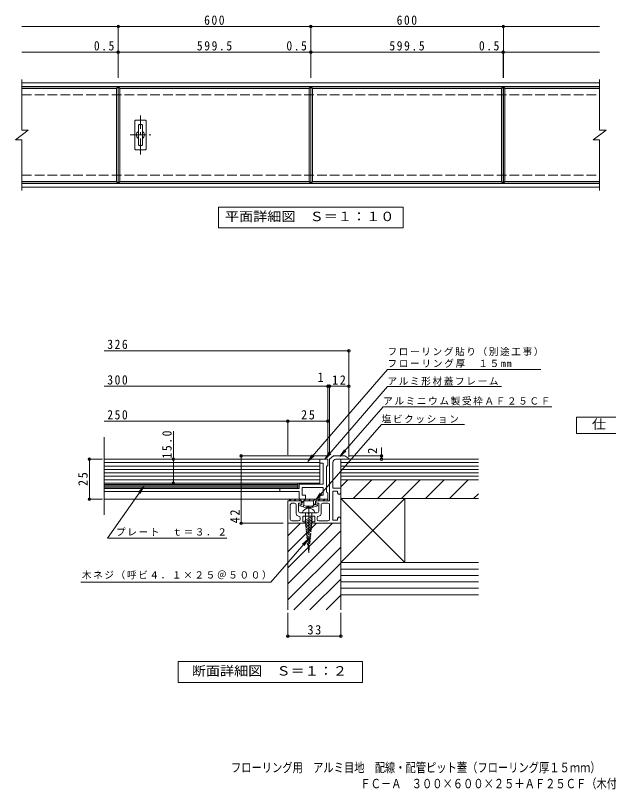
# Model space of a CAD drawing. Units: millimetres, scale not verified, with parts at other scales. Extents: x -1520 to 1548, y -1373 to 1156.
# Drawn here: x -1520 to 328, y -1373 to 1040 of the extents above; entities that cross this region are included whole.
import ezdxf
from ezdxf.enums import TextEntityAlignment as Align

# ---------------------------------------------------------------- set-up
doc = ezdxf.new("R2010")
doc.units = ezdxf.units.MM
doc.header["$LTSCALE"] = 10
doc.header["$PDMODE"] = 32
doc.header["$PDSIZE"] = 8
for name, pattern in [('CHAIN1', [8, 5, -1, 1, -1]), ('CHAIN2', [12, 9, -1, 1, -1]), ('DASHED3', [4, 3, -1])]:
    doc.linetypes.add(name, pattern=pattern)
for name, color, linetype, lineweight in [('C-1', 2, 'Continuous', 9), ('C-2', 3, 'Continuous', 9), ('C-4', 7, 'Continuous', 9), ('C-5', 7, 'Continuous', 9), ('C-A', 3, 'Continuous', 9), ('D-1', 2, 'Continuous', 9), ('D-2', 3, 'Continuous', 9), ('D-4', 7, 'Continuous', 9), ('D-5', 7, 'Continuous', 9), ('D-6', 6, 'Continuous', 9), ('D-9', 3, 'Continuous', 9), ('D-A', 2, 'Continuous', 9)]:
    doc.layers.add(name, color=color, linetype=linetype, lineweight=lineweight)
doc.layers.add('F-5_F-5ﾚｲﾔ', color=2, linetype='Continuous')
doc.styles.add('ＭＳ ゴシック', font='')
doc.styles.get('ＭＳ ゴシック').set_extended_font_data('MS Gothic')

msp = doc.modelspace()

# ---------------------------------------------------------------- linework, layer by layer
at = {"layer": 'C-1'}
for p, q in [((-1500.5, 830.42), (300, 830.42)), ((-1500.5, 818.42), (300, 818.42)), ((-1500.5, 516.42), (300, 516.42)), ((-1500.5, 504.42), (300, 504.42))]:
    msp.add_line(p, q, dxfattribs=at)
at = {"layer": 'C-1', "linetype": 'DASHED3'}
for p, q in [((-1500.5, 792.42), (300, 792.42)), ((-1500.5, 542.42), (300, 542.42))]:
    msp.add_line(p, q, dxfattribs=at)
at = {"layer": 'C-2'}
for p, q in [((-1500.5, 840.42), (-1500.5, 682.42)), ((300, 840.42), (300, 682.42)), ((-1500.5, 817.42), (-1200.5, 817.42)), ((-1500.5, 812.42), (-1205.5, 812.42)), ((-1200.5, 817.42), (-1205.5, 812.42)), ((-1205.5, 812.42), (-1205.5, 522.42)), ((-1200.5, 817.42), (-1200.5, 517.42)), ((-1200, 817.42), (-1195, 812.42)), ((-600.5, 817.42), (-605.5, 812.42)), ((-600, 817.42), (-595, 812.42)), ((-0.5, 817.42), (-5.5, 812.42)), ((0, 517.42), (0, 817.42)), ((0, 817.42), (5, 812.42)), ((0, 817.42), (300, 817.42)), ((5, 522.42), (5, 812.42)), ((5, 812.42), (300, 812.42)), ((-1520.5, 652.42), (-1480.5, 682.42)), ((-1500.5, 682.42), (-1480.5, 682.42)), ((280, 652.42), (320, 682.42)), ((300, 682.42), (320, 682.42)), ((-1520.5, 652.42), (-1500.5, 652.42)), ((-1500.5, 652.42), (-1500.5, 494.42)), ((280, 652.42), (300, 652.42)), ((300, 652.42), (300, 494.42)), ((-1205.5, 522.42), (-1500.5, 522.42)), ((-1200.5, 517.42), (-1500.5, 517.42)), ((-1205.5, 522.42), (-1200.5, 517.42)), ((-1200, 517.42), (-1195, 522.42)), ((-600.5, 517.42), (-1200, 517.42)), ((-605.5, 522.42), (-1195, 522.42)), ((-605.5, 522.42), (-600.5, 517.42)), ((-600, 517.42), (-595, 522.42)), ((-0.5, 517.42), (-600, 517.42)), ((-5.5, 522.42), (-595, 522.42)), ((-5.5, 522.42), (-0.5, 517.42)), ((0, 517.42), (5, 522.42)), ((300, 517.42), (0, 517.42)), ((300, 522.42), (5, 522.42))]:
    msp.add_line(p, q, dxfattribs=at)
for points in [[(-1200, 517.42), (-1200, 817.42), (-600.5, 817.42), (-600.5, 517.42)], [(-1195, 522.42), (-1195, 812.42), (-605.5, 812.42), (-605.5, 522.42)], [(-600, 517.42), (-600, 817.42), (-0.5, 817.42), (-0.5, 517.42)], [(-595, 522.42), (-595, 812.42), (-5.5, 812.42), (-5.5, 522.42)]]:
    msp.add_lwpolyline(points, dxfattribs=at)
at = {"layer": 'C-4'}
for p, q in [((-1500.5, 1005.42), (300, 1005.42)), ((-1200, 845.42), (-1200, 1008.42)), ((-600, 845.42), (-600, 1008.42)), ((0, 845.42), (0, 1008.42)), ((-1500.5, 925.42), (300, 925.42)), ((-1200.5, 845.42), (-1200.5, 928.42)), ((-600.5, 845.42), (-600.5, 928.42)), ((-0.5, 845.42), (-0.5, 928.42))]:
    msp.add_line(p, q, dxfattribs=at)
for p in [(-1200, 1005.42), (-600, 1005.42), (0, 1005.42), (-1200.5, 925.42), (-1200, 925.42), (-600.5, 925.42), (-600, 925.42), (-0.5, 925.42), (0, 925.42)]:
    msp.add_point(p, dxfattribs=at)
at = {"layer": 'C-5'}
msp.add_lwpolyline([(-887.75, 377.42), (-887.75, 442.42), (-312.75, 442.42), (-312.75, 377.42)], close=True, dxfattribs=at)
at = {"layer": 'C-A', "linetype": 'CHAIN1'}
for p, q in [((-1131, 606.42), (-1131, 728.42)), ((-1163.5, 667.42), (-1098.5, 667.42))]:
    msp.add_line(p, q, dxfattribs=at)
at = {"layer": 'C-A'}
for p, q in [((-1148.5, 711.42), (-1148.5, 623.42)), ((-1146.5, 713.42), (-1115.5, 713.42)), ((-1127.1, 700.02), (-1134.9, 700.02)), ((-1113.5, 711.42), (-1113.5, 623.42)), ((-1137.1, 697.82), (-1137.1, 637.02)), ((-1124.9, 637.02), (-1124.9, 697.82)), ((-1127.1, 634.82), (-1134.9, 634.82)), ((-1115.5, 621.42), (-1146.5, 621.42))]:
    msp.add_line(p, q, dxfattribs=at)
for centre, radius, start, end in [((-1146.5, 711.42), 2, 90, 180), ((-1134.9, 697.82), 2.2, 90, 180), ((-1127.1, 697.82), 2.2, 0, 90), ((-1115.5, 711.42), 2, 0, 90), ((-1131, 667.42), 12.5, 119.20927, 240.79073), ((-1131, 667.42), 12.5, 299.20914, 60.79086), ((-1134.9, 637.02), 2.2, 180, 270), ((-1127.1, 637.02), 2.2, 270, 0), ((-1146.5, 623.42), 2, 180, 270), ((-1115.5, 623.42), 2, 270, 0)]:
    msp.add_arc(centre, radius, start, end, dxfattribs=at)
at = {"layer": 'D-1'}
for p, q in [((-529.19, -333.25), (-541.68, -343.25)), ((-494.18, -333.25), (-529.19, -333.25)), ((-481.68, -340.75), (-494.18, -333.25)), ((-541.68, -343.25), (-541.68, -473.25)), ((-531.68, -353.25), (-531.68, -433.25)), ((-521.69, -343.25), (-481.68, -343.25)), ((-481.68, -340.75), (-481.68, -343.25)), ((-506.68, -433.25), (-531.68, -433.25)), ((-506.68, -433.25), (-506.68, -448.25)), ((-531.68, -533.25), (-531.68, -443.25)), ((-516.68, -443.25), (-531.68, -443.25)), ((-516.68, -443.25), (-516.68, -448.25)), ((-671.69, -473.25), (-671.69, -543.25)), ((-632.94, -473.25), (-671.69, -473.25)), ((-650.43, -480.75), (-659.19, -480.75)), ((-637.93, -480.75), (-632.94, -480.75)), ((-637.93, -505.75), (-637.93, -480.75)), ((-541.68, -473.25), (-580.43, -473.25)), ((-580.43, -480.75), (-575.43, -480.75)), ((-575.43, -505.75), (-575.43, -480.75)), ((-546.69, -480.75), (-562.93, -480.75)), ((-664.18, -485.75), (-664.18, -530.75)), ((-645.43, -513.25), (-645.43, -485.75)), ((-567.93, -513.25), (-567.93, -485.75)), ((-541.68, -530.75), (-541.68, -485.75)), ((-632.94, -510.75), (-608.18, -510.75)), ((-632.94, -530.75), (-632.94, -525.75)), ((-587.94, -520.75), (-625.43, -520.75)), ((-625.43, -538.25), (-625.43, -520.75)), ((-608.18, -512.25), (-608.18, -510.75)), ((-605.19, -512.25), (-608.18, -512.25)), ((-605.19, -510.75), (-605.19, -512.25)), ((-580.43, -510.75), (-605.19, -510.75)), ((-587.94, -520.75), (-587.94, -538.25)), ((-580.43, -525.75), (-580.43, -530.75)), ((-516.68, -533.25), (-516.68, -528.25)), ((-506.68, -543.25), (-506.68, -528.25)), ((-671.69, -543.25), (-620.44, -543.25)), ((-659.19, -535.75), (-637.93, -535.75)), ((-625.43, -538.25), (-620.44, -538.25)), ((-587.94, -538.25), (-592.93, -538.25)), ((-592.93, -543.25), (-506.68, -543.25)), ((-575.43, -535.75), (-546.69, -535.75)), ((-516.68, -533.25), (-531.68, -533.25))]:
    msp.add_line(p, q, dxfattribs=at)
for centre, radius, start, end in [((-521.69, -353.25), 10, 90, 180), ((-511.68, -448.25), 5, 180, 0), ((-659.19, -485.75), 5, 90, 180), ((-650.43, -485.75), 5, 0, 90), ((-632.94, -477), 3.75, 270, 90), ((-580.43, -477), 3.75, 90, 270), ((-562.93, -485.75), 5, 90, 180), ((-546.69, -485.75), 5, 7.01646, 90), ((-632.94, -505.75), 5, 180, 270), ((-580.43, -505.75), 5, 270, 0), ((-659.19, -530.75), 5, 180, 270), ((-637.93, -513.25), 7.5, 180, 270), ((-637.93, -525.75), 5, 0, 90), ((-637.93, -530.75), 5, 270, 0), ((-575.44, -525.75), 5, 90, 180), ((-575.43, -530.75), 5, 180, 270), ((-575.43, -513.25), 7.5, 270, 0), ((-546.69, -530.75), 5, 270, 0), ((-511.68, -528.25), 5, 0, 180), ((-620.44, -540.75), 2.5, 270, 90), ((-592.93, -540.75), 2.5, 90, 270)]:
    msp.add_arc(centre, radius, start, end, dxfattribs=at)
at = {"layer": 'D-2'}
for p, q in [((-1244.35, -516.33), (-1244.35, -274.55)), ((-546.69, -343.25), (-1244.35, -343.25)), ((-571.69, -343.25), (-571.69, -355.75)), ((-571.69, -418.25), (-571.69, -355.75)), ((-571.69, -355.75), (-561.68, -355.75)), ((-561.68, -355.75), (-561.68, -421.75)), ((-546.69, -363.25), (-546.69, -343.25)), ((-551.68, -365.75), (-546.69, -363.25)), ((-551.68, -445.75), (-551.68, -365.75)), ((-696.69, -434.25), (-696.69, -444.25)), ((-696.69, -434.25), (-636.69, -434.25)), ((-636.69, -421.75), (-636.69, -434.25)), ((-561.68, -421.75), (-636.69, -421.75)), ((-626.69, -431.75), (-561.68, -431.75)), ((-626.69, -455.75), (-626.69, -431.75)), ((-561.68, -431.75), (-561.68, -455.75)), ((-1244.35, -444.25), (-636.69, -444.25)), ((-636.69, -444.25), (-636.69, -468.25)), ((-616.68, -455.75), (-626.69, -455.75)), ((-616.68, -468.25), (-616.68, -455.75)), ((-571.69, -455.75), (-571.69, -468.25)), ((-561.68, -455.75), (-571.69, -455.75)), ((-546.69, -448.25), (-551.68, -445.75)), ((-546.69, -468.25), (-546.69, -448.25)), ((-1244.35, -468.25), (-546.69, -468.25))]:
    msp.add_line(p, q, dxfattribs=at)
at = {"layer": 'D-2', "color": 4}
for p, q in [((-640.44, -418.25), (-1244.35, -418.25)), ((-640.44, -422.25), (-1244.35, -422.25)), ((-640.44, -426.25), (-1244.35, -426.25)), ((-640.44, -430.25), (-1244.35, -430.25)), ((-640.44, -434.25), (-1244.35, -434.25)), ((-640.44, -418.25), (-640.44, -434.25))]:
    msp.add_line(p, q, dxfattribs=at)
at = {"layer": 'D-4'}
for p, q in [((-1244.35, -5.38), (-481.68, -5.38)), ((-481.68, -336.23), (-481.68, -2.38)), ((-1244.35, -116.08), (-481.68, -116.08)), ((-546.69, -330.29), (-546.69, -113.08)), ((-541.68, -330.29), (-541.68, -113.08)), ((-1244.35, -224.83), (-671.69, -224.83)), ((-671.69, -330.29), (-671.69, -221.83)), ((-671.69, -224.83), (-546.69, -224.83)), ((-1028.41, -418.25), (-1028.41, -256.37)), ((-379.6, -343.25), (-379.6, -307.07)), ((-545.15, -333.25), (-820.17, -333.25)), ((-817.17, -543.25), (-817.17, -333.25)), ((-479.18, -333.25), (-376.6, -333.25)), ((-1249.13, -343.25), (-1293.19, -343.25)), ((-1290.19, -468.25), (-1290.19, -343.25)), ((-1249.13, -468.25), (-1293.19, -468.25)), ((-686.07, -543.25), (-820.17, -543.25)), ((-671.69, -822.85), (-671.69, -898.09)), ((-506.68, -822.85), (-506.68, -898.09)), ((-671.69, -895.09), (-506.68, -895.09))]:
    msp.add_line(p, q, dxfattribs=at)
for p in [(-481.68, -5.38), (-546.69, -116.08), (-541.68, -116.08), (-481.68, -116.08), (-671.69, -224.83), (-546.69, -224.83), (-817.17, -333.25), (-379.6, -333.25), (-1290.19, -343.25), (-1028.41, -343.25), (-379.6, -343.25), (-1028.41, -418.25), (-1290.19, -468.25), (-817.17, -543.25), (-671.69, -895.09), (-506.68, -895.09)]:
    msp.add_point(p, dxfattribs=at)
at = {"layer": 'D-5'}
for p, q in [((-361.17, -63.52), (-609.19, -350.76)), ((-361.17, -63.52), (116.41, -63.52)), ((-361.17, -117), (-556.52, -343.25)), ((-361.17, -117), (-6.06, -117)), ((-374.41, -180.34), (-509.31, -335.33)), ((-374.41, -180.34), (151.15, -180.34)), ((-380.25, -235.2), (-584.82, -470.24)), ((-380.25, -235.2), (-120.87, -235.2)), ((-609.19, -350.76), (-595.46, -329.87)), ((-609.19, -350.76), (-590.52, -334.13)), ((-556.52, -343.25), (-542.79, -322.36)), ((-556.52, -343.25), (-537.85, -326.62)), ((-509.31, -335.33), (-495.5, -314.49)), ((-509.31, -335.33), (-490.58, -318.78)), ((-1234.22, -589.35), (-1120.51, -428.23)), ((-1120.51, -428.23), (-1137.47, -446.6)), ((-1120.51, -428.23), (-1132.14, -450.37)), ((-584.82, -470.24), (-571.01, -449.4)), ((-584.82, -470.24), (-566.09, -453.69)), ((-1234.22, -589.35), (-861.81, -589.35)), ((-607.45, -591.5), (-724.87, -726.41)), ((-607.45, -591.5), (-626.18, -608.05)), ((-607.45, -591.5), (-621.26, -612.33)), ((-1316.99, -726.41), (-724.87, -726.41))]:
    msp.add_line(p, q, dxfattribs=at)
at = {"layer": 'D-5', "color": 2}
for p, q in [((228.44, -212.81), (453.44, -212.81)), ((228.44, -262.81), (228.44, -212.81)), ((453.44, -262.81), (228.44, -262.81)), ((-1013.68, -1039.19), (-1013.68, -974.19)), ((-1013.68, -974.19), (-438.68, -974.19))]:
    msp.add_line(p, q, dxfattribs=at)
msp.add_lwpolyline([(-438.68, -974.19), (-438.68, -1039.19), (-1013.68, -1039.19)], dxfattribs=at)
at = {"layer": 'D-6'}
for p, q in [((-506.69, -353.95), (-77.93, -353.95)), ((-506.68, -343.25), (-77.93, -343.25)), ((-506.68, -343.25), (-506.68, -813.25)), ((-506.69, -364.65), (-77.93, -364.65)), ((-506.69, -375.35), (-77.93, -375.35)), ((-506.69, -386.05), (-77.93, -386.05)), ((-506.69, -396.75), (-77.93, -396.75)), ((-506.69, -407.45), (-77.93, -407.45)), ((-506.68, -429.72), (-484.42, -407.45)), ((-467.71, -465.75), (-409.42, -407.45)), ((-392.71, -465.75), (-334.41, -407.45)), ((-317.71, -465.75), (-259.41, -407.45)), ((-242.71, -465.75), (-184.41, -407.45)), ((-167.71, -465.75), (-109.41, -407.45)), ((-92.71, -465.75), (-77.93, -450.97)), ((-506.68, -465.75), (-306.69, -665.75)), ((-506.68, -665.75), (-306.69, -465.75)), ((-506.68, -465.75), (-77.93, -465.75)), ((-306.69, -665.75), (-306.69, -465.75)), ((-671.69, -543.25), (-671.69, -813.25)), ((-632.72, -543.25), (-671.69, -582.21)), ((-582.72, -543.25), (-671.69, -632.21)), ((-532.72, -543.25), (-671.69, -682.21)), ((-506.68, -567.21), (-671.69, -732.21)), ((-506.68, -617.21), (-671.69, -782.21)), ((-506.68, -667.21), (-652.72, -813.25)), ((-506.68, -665.75), (-77.93, -665.75)), ((-506.68, -685.75), (-77.93, -685.75)), ((-506.68, -717.21), (-602.72, -813.25)), ((-506.68, -705.75), (-77.93, -705.75)), ((-506.68, -725.75), (-77.93, -725.75)), ((-506.68, -745.75), (-77.93, -745.75)), ((-506.68, -767.21), (-552.72, -813.25)), ((-506.68, -765.75), (-77.93, -765.75))]:
    msp.add_line(p, q, dxfattribs=at)
at = {"layer": 'D-9', "color": 4}
for p, q in [((-666.68, -473.25), (-661.68, -468.25)), ((-666.68, -468.25), (-666.68, -473.25)), ((-666.68, -468.25), (-546.69, -468.25)), ((-627.94, -473.25), (-666.68, -473.25)), ((-651.68, -473.25), (-646.69, -468.25)), ((-636.68, -473.25), (-631.68, -468.25)), ((-627.94, -479.5), (-616.68, -468.25)), ((-621.69, -473.25), (-621.69, -488.25)), ((-606.68, -473.25), (-601.68, -468.25)), ((-596.7, -493.26), (-585.43, -482)), ((-591.68, -473.25), (-586.68, -468.25)), ((-585.43, -473.25), (-546.69, -473.25)), ((-576.69, -473.25), (-571.69, -468.25)), ((-561.68, -473.25), (-556.68, -468.25)), ((-546.69, -473.25), (-546.69, -468.25)), ((-625.09, -491.65), (-621.69, -488.25)), ((-612.16, -493.72), (-608.26, -489.82))]:
    msp.add_line(p, q, dxfattribs=at)
at = {"layer": 'D-9', "linetype": 'CHAIN2'}
msp.add_line((-606.69, -489.47), (-606.69, -635.75), dxfattribs=at)
at = {"layer": 'D-9'}
for p, q in [((-594.96, -521.41), (-618.42, -534.96)), ((-594.96, -526.41), (-618.28, -539.88)), ((-594.96, -531.41), (-617.72, -544.56)), ((-594.96, -536.41), (-617.24, -549.28)), ((-595.36, -541.65), (-616.76, -554)), ((-595.9, -546.96), (-616.28, -558.73)), ((-596.44, -552.27), (-615.8, -563.45)), ((-596.98, -557.58), (-615.32, -568.17)), ((-597.52, -562.9), (-614.84, -572.9)), ((-598.06, -568.21), (-614.36, -577.62)), ((-598.6, -573.52), (-613.88, -582.34)), ((-599.14, -578.83), (-613.4, -587.06)), ((-599.68, -584.14), (-612.92, -591.79)), ((-600.22, -589.45), (-612.44, -596.51)), ((-600.76, -594.77), (-611.96, -601.23)), ((-601.3, -600.08), (-611.48, -605.95)), ((-601.84, -605.39), (-611, -610.68))]:
    msp.add_line(p, q, dxfattribs=at)
at = {"layer": 'D-9', "linetype": 'DASHED3'}
for p, q in [((-616.69, -510.75), (-616.69, -537.41)), ((-596.69, -510.75), (-596.69, -537.41)), ((-606.69, -635.75), (-616.69, -537.41)), ((-596.69, -537.41), (-606.69, -635.75))]:
    msp.add_line(p, q, dxfattribs=at)
at = {"layer": 'D-9', "color": 4}
for points in [[(-627.94, -473.25), (-627.94, -485.75), (-634.18, -485.75), (-634.18, -488.75)], [(-591.68, -488.25), (-591.68, -473.25), (-621.69, -473.25)], [(-579.18, -488.75), (-579.18, -485.75), (-585.43, -485.75), (-585.43, -473.25)]]:
    msp.add_lwpolyline(points, dxfattribs=at)
for radius, start, end in [(75.67, 248.69067, 291.30931), (71.59, 257.90526, 282.09473)]:
    msp.add_arc((-606.68, -418.25), radius, start, end, dxfattribs=at)
at = {"layer": 'D-9'}
msp.add_arc((-606.69, -516.58), 20.83, 16.25786, 163.74213, dxfattribs=at)
at = {"layer": 'D-A'}
for p, q in [((-571.69, -353.95), (-1244.35, -353.95)), ((-571.69, -364.65), (-1244.35, -364.65)), ((-571.69, -375.35), (-1244.35, -375.35)), ((-571.69, -386.05), (-1244.35, -386.05)), ((-571.69, -396.75), (-1244.35, -396.75)), ((-571.69, -407.45), (-1244.35, -407.45)), ((-1244.35, -418.25), (-571.69, -418.25))]:
    msp.add_line(p, q, dxfattribs=at)

# ---------------------------------------------------------------- texts
at = {"layer": 'C-4', "color": 2, "char_height": 29.33, "attachment_point": 7, "style": 'ＭＳ ゴシック'}
for s, insert in [('\\T1.27;\\W0.9;600', (-932.5, 1010.42)), ('\\T1.27;\\W0.9;600', (-332.5, 1010.42)), ('\\T1.27;\\W0.9;0.5', (-1276.08, 930.42)), ('\\T1.28;\\W0.9;599.5', (-955.25, 930.42)), ('\\T1.27;\\W0.9;0.5', (-676.08, 930.42)), ('\\T1.28;\\W0.9;599.5', (-355.25, 930.42)), ('\\T1.27;\\W0.9;0.5', (-76.08, 930.42))]:
    msp.add_mtext(s, dxfattribs=dict(at, insert=insert))
at = {"layer": 'C-5', "color": 2, "style": 'ＭＳ ゴシック', "width": 1.1}
msp.add_text('平面詳細図\u3000Ｓ＝１：１０', height=29.33, dxfattribs=at).set_placement((-867.75, 389.92), align=Align.BOTTOM_LEFT)
at = {"layer": 'D-4', "color": 2, "style": 'ＭＳ ゴシック'}
msp.add_text('1', height=29.33, dxfattribs=at).set_placement((-579.63, -111.08), align=Align.BOTTOM_LEFT)
msp.add_text('2', height=29.33, rotation=90, dxfattribs=at).set_placement((-384.6, -327.07), align=Align.BOTTOM_LEFT)
at = {"layer": 'D-4', "color": 2, "char_height": 29.33, "attachment_point": 7, "style": 'ＭＳ ゴシック'}
for s, insert in [('\\T1.27;\\W0.9;326', (-1234.35, -0.33)), ('\\T1.27;\\W0.9;300', (-1234.35, -111.03)), ('\\T1.27;\\W0.95;12', (-533.85, -111.08)), ('\\T1.27;\\W0.9;250', (-1234.35, -219.83)), ('\\T1.27;\\W0.95;25', (-630.44, -219.83)), ('\\T1.27;\\W0.95;33', (-610.44, -890.09))]:
    msp.add_mtext(s, dxfattribs=dict(at, insert=insert))
at = {"layer": 'D-4', "color": 2, "char_height": 29.33, "attachment_point": 7, "rotation": 90, "style": 'ＭＳ ゴシック'}
for s, insert in [('\\T1.28;\\W0.9;15.0', (-1033.41, -341.11)), ('\\T1.27;\\W0.95;25', (-1295.19, -427)), ('\\T1.27;\\W0.95;42', (-822.17, -543.25))]:
    msp.add_mtext(s, dxfattribs=dict(at, insert=insert))
at = {"layer": 'D-5', "color": 2, "style": 'ＭＳ ゴシック', "width": 1.1}
for s, p in [('仕\u3000様', (275.94, -257.81)), ('断面詳細図\u3000Ｓ＝１：２', (-971.18, -1026.69))]:
    msp.add_text(s, height=29.33, dxfattribs=at).set_placement(p, align=Align.BOTTOM_LEFT)
at = {"layer": 'D-5', "char_height": 21.99, "attachment_point": 7, "style": 'ＭＳ ゴシック'}
for s, insert in [('\\T1.17;フローリング貼り（別途工事）', (-361.17, -22.08)), ('\\T1.18;フローリング厚\u3000１５mm', (-361.17, -58.58)), ('\\T1.17;アルミ形材蓋フレーム', (-361.17, -113.94)), ('\\T1.17;アルミニウム製受枠ＡＦ２５ＣＦ', (-374.77, -175.58)), ('\\T1.17;塩ビクッション', (-379.42, -231.68)), ('\\T1.17;プレート\u3000ｔ＝３．２', (-1207.23, -582.47)), ('\\T1.17;木ネジ（呼ビ４．１×２５＠５００）', (-1313.6, -718.35))]:
    msp.add_mtext(s, dxfattribs=dict(at, insert=insert))
at = {"layer": 'F-5_F-5ﾚｲﾔ', "style": 'ＭＳ ゴシック', "width": 0.8}
for s, p in [('\u3000フローリング用\u3000アルミ目地\u3000配線・配管ピット蓋（フローリング厚１５ｍｍ）', (-880.95, -1328.11)), ('ＦＣ－Ａ\u3000３００×６００×２５＋ＡＦ２５ＣＦ（木付け用）', (-445.59, -1378.11))]:
    msp.add_text(s, height=29.33, dxfattribs=at).set_placement(p, align=Align.BOTTOM_LEFT)

doc.saveas('drawing.dxf')
